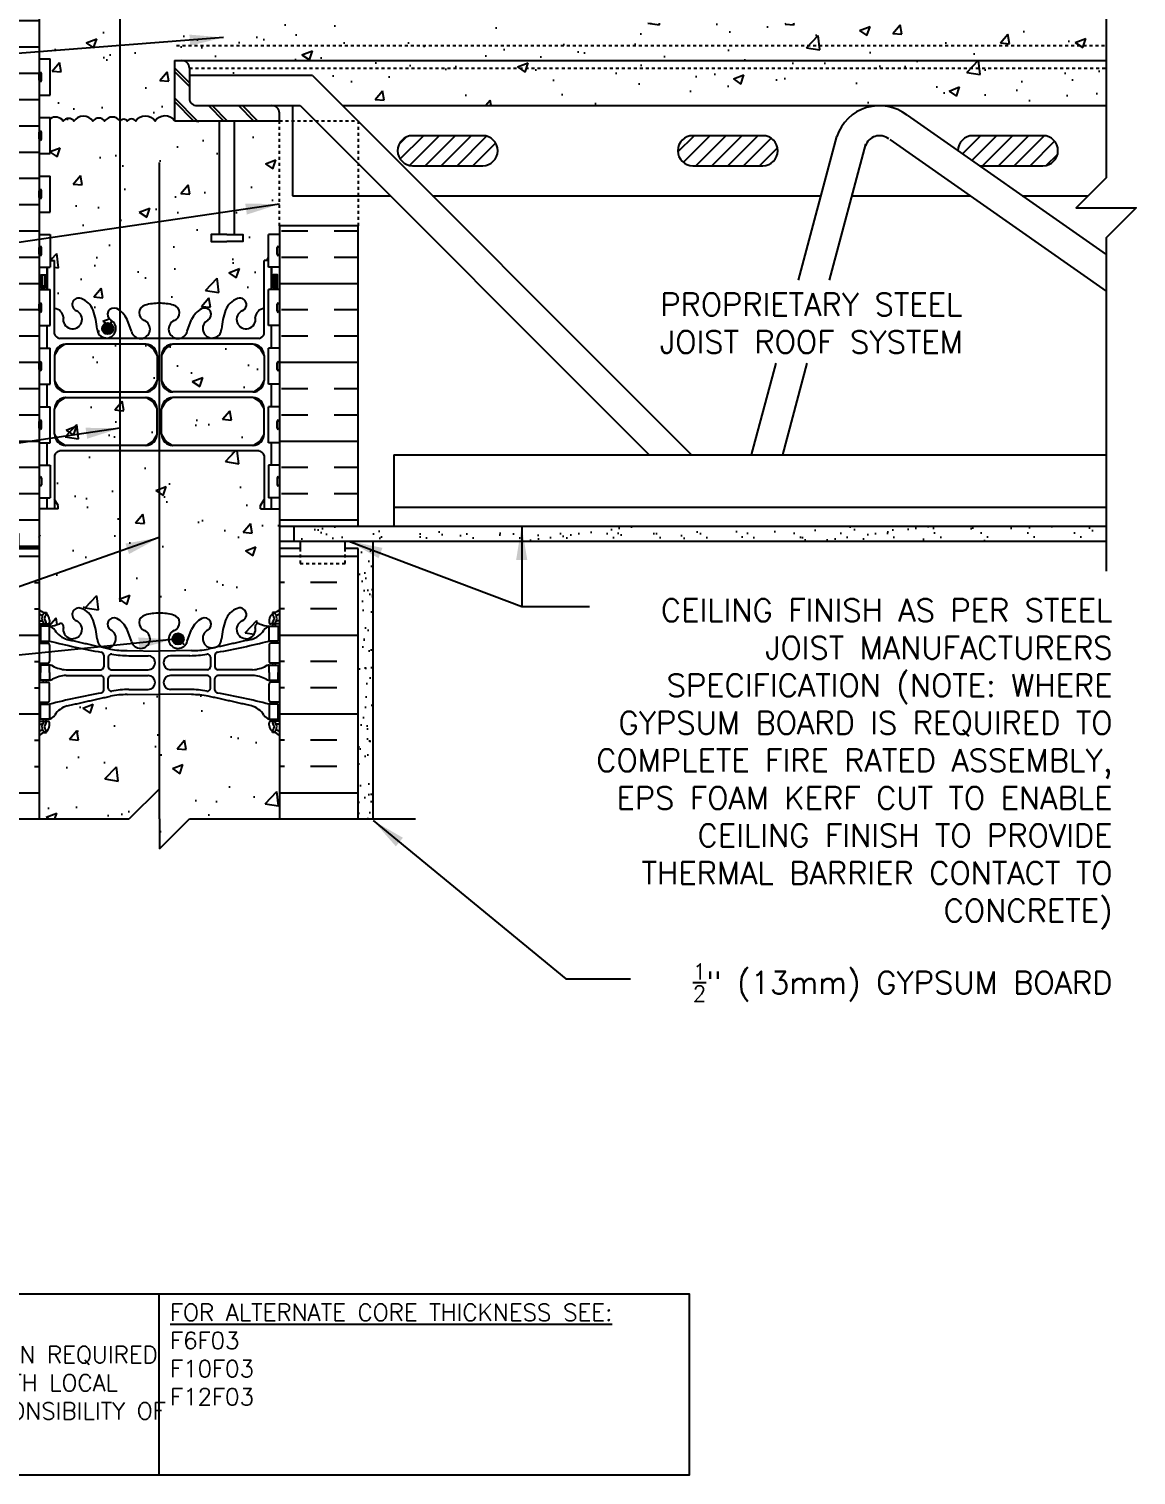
# Model space of a CAD drawing. Header units: inches. Extents: x 174.2 to 231.3, y 176.7 to 251.5.
# Drawn here: x 194.41 to 231.29, y 176.69 to 224.85 of the extents above; entities that cross this region are included whole.
import ezdxf

# ---------------------------------------------------------------- set-up
doc = ezdxf.new("R2010")
doc.units = ezdxf.units.IN
doc.header["$LTSCALE"] = 0.5
doc.header["$MEASUREMENT"] = 0
doc.linetypes.add('DASHED2', pattern=[0.375, 0.25, -0.125])
doc.linetypes.add('HIDDEN2', pattern=[0.1875, 0.125, -0.0625])
for name, color, linetype in [('HATCH', 12, 'Continuous'), ('Hidden2', 12, 'HIDDEN2'), ('line25', 2, 'Continuous'), ('LINE3', 3, 'Continuous'), ('LINE50', 5, 'Continuous'), ('LINE9', 9, 'Continuous'), ('TEXT', 4, 'Continuous'), ('Web_Edge', 9, 'Continuous')]:
    doc.layers.add(name, color=color, linetype=linetype)
doc.styles.add('DIM', font='romans.shx', dxfattribs={"width": 0.7})
doc.styles.add('ROMANS', font='romans.shx', dxfattribs={"height": 0.75})
doc.styles.get("Standard").update_dxf_attribs({"font": 'romans.shx', "height": 0.75})
doc.dimstyles.new('ext_12', dxfattribs={"dimscale": 12, "dimtxt": 0.075, "dimasz": 0.09375, "dimexe": 0.09375, "dimexo": 0.0625, "dimgap": 0.0625, "dimtad": 1, "dimdec": 1, "dimzin": 2, "dimdsep": 46, "dimlunit": 4, "dimtxsty": 'DIM', "dimcen": 0.09, "dimdle": 0.09375, "dimclrt": 4, "dimadec": 0, "dimazin": 0, "dimtfac": 1, "dimtdec": 1, "dimtmove": 2, "dimatfit": 3, "dimfxl": 1, "dimfrac": 2, "dimtolj": 1, "dimtzin": 0, "dimarcsym": 0})

msp = doc.modelspace()

# ---------------------------------------------------------------- hatches: boundary and pattern name
at = {"layer": 'HATCH'}
h = msp.add_hatch(dxfattribs=at)
h.set_pattern_fill('AR-CONC', color=256, scale=0.5)
h.set_pattern_definition([(50, (0, 0), (3.5863, -0.31376), [0.375, -4.125]), (355, (0, 0), (-0.693757, 3.76096), [0.3, -3.3]), (100.4514, (0.299, -0.026), (2.892544, 3.4472), [0.3187, -3.50571]), (46.1842, (0, 1), (5.336207, -0.827596), [0.5625, -6.1875]), (96.6356, (0.4447, 0.931), (4.67331, 4.87059), [0.47805, -5.25857]), (351.1842, (0, 1), (4.67331, 4.87059), [0.45, -4.95]), (21, (0.5, 0.75), (2.984535, -2.013094), [0.375, -4.125]), (326, (0.5, 0.75), (1.216577, 3.62575), [0.3, -3.3]), (71.4514, (0.7487, 0.5822), (4.201112, 1.612656), [0.3187, -3.50571]), (37.5, (0, 0), (0.0607993, 1.6644693), [0, -3.26, 0, -3.35, 0, -3.3125]), (7.5, (0, 0), (1.315348, 1.972059), [0, -1.91, 0, -3.185, 0, -1.2625]), (327.5, (-1.115, 0), (2.669112, -0.1127744), [0, -1.25, 0, -3.9, 0, -5.175]), (317.5, (-1.615, 0), (2.915931, 0.500525), [0, -1.625, 0, -2.59, 0, -3.675])])
edge = h.paths.add_edge_path()
edge.add_arc((202.41, 200.954), 0.5, 46.2109, 66.4218)
edge.add_line((202.61, 201.412), (202.52, 201.412))
edge.add_line((202.52, 201.412), (202.52, 201.454))
edge.add_arc((202.66, 201.661), 0.25, 180, 235.9442, ccw=False)
edge.add_line((202.41, 201.661), (202.41, 201.728))
edge.add_arc((202.472, 201.728), 0.0625, 90, 180, ccw=False)
edge.add_line((202.472, 201.791), (202.52, 201.791))
edge.add_line((202.52, 201.791), (202.52, 201.861))
edge.add_line((202.52, 201.861), (202.415, 201.861))
edge.add_arc((202.537, 202.203), 0.364, 214.9775, 250.3387, ccw=False)
edge.add_arc((201.614, 201.592), 0.743, 32.7919, 73.8107)
edge.add_spline(control_points=[(201.821, 202.306), (200.384, 202.627)], knot_values=[0, 0, 1, 1], degree=1, periodic=0)
edge.add_arc((199.827, 199.695), 2.984, 79.2546, 90.0995)
edge.add_line((199.822, 202.679), (198.756, 202.695))
edge.add_line((198.756, 202.695), (197.689, 202.679))
edge.add_arc((197.684, 199.695), 2.984, 89.9005, 100.7454)
edge.add_spline(control_points=[(197.128, 202.627), (195.69, 202.306)], knot_values=[0, 0, 1, 1], degree=1, periodic=0)
edge.add_arc((195.897, 201.592), 0.743, 106.1893, 147.2081)
edge.add_arc((194.974, 202.203), 0.364, 289.6613, 325.0225, ccw=False)
edge.add_line((195.097, 201.861), (194.992, 201.861))
edge.add_line((194.992, 201.861), (194.992, 201.791))
edge.add_line((194.992, 201.791), (195.039, 201.791))
edge.add_arc((195.039, 201.728), 0.0625, 0, 90, ccw=False)
edge.add_line((195.102, 201.728), (195.102, 201.661))
edge.add_arc((194.852, 201.661), 0.25, 304.0558, 360, ccw=False)
edge.add_line((194.992, 201.454), (194.992, 201.412))
edge.add_line((194.992, 201.412), (194.902, 201.412))
edge.add_arc((195.102, 200.954), 0.5, 113.5782, 133.7891)
edge.add_line((194.756, 201.315), (194.756, 198.544))
edge.add_line((194.756, 198.544), (197.756, 198.544))
edge.add_line((197.756, 198.544), (198.756, 199.544))
edge.add_line((198.756, 199.544), (198.756, 198.544))
edge.add_line((198.756, 198.544), (198.756, 197.544))
edge.add_line((198.756, 197.544), (199.756, 198.544))
edge.add_line((199.756, 198.544), (202.756, 198.544))
edge.add_line((202.756, 198.544), (202.756, 201.315))
h.paths.add_polyline_path([(202.756, 207.541), (202.756, 208.861), (202.126, 208.861), (202.126, 208.974), (202.246, 209.174), (202.246, 210.642, 0.268138), (202.084, 210.791), (195.427, 210.791, 0.268156), (195.266, 210.642), (195.266, 209.174), (195.386, 208.974), (195.386, 208.861), (194.756, 208.861), (194.756, 207.541), (194.756, 205.507, 0.088416), (194.902, 205.41), (194.992, 205.41), (194.992, 205.368, -0.249069), (195.102, 205.161), (195.102, 205.093, -0.414214), (195.039, 205.031), (194.992, 205.031), (194.992, 204.961), (195.097, 204.961, 0.085348), (195.426, 205.036, -0.669601), (195.559, 204.916, 2.087231), (195.993, 205.141, -1), (196.156, 205.549, -0.21345), (196.548, 205.16, -0.068226), (196.684, 204.532, 1.753171), (197.135, 204.829, -0.940793), (197.338, 205.212, -0.173075), (197.684, 204.845), (197.827, 204.459, 1.612474), (198.258, 204.818, -0.734872), (198.282, 205.329, -0.068475), (198.756, 205.391, -0.068475), (199.23, 205.329, -0.734872), (199.253, 204.818, 1.612474), (199.684, 204.459), (199.827, 204.845, -0.173075), (200.173, 205.212, -0.940793), (200.376, 204.829, 1.753171), (200.827, 204.532, -0.068226), (200.963, 205.16, -0.21345), (201.355, 205.549, -1), (201.519, 205.141, 2.087231), (201.953, 204.916, -0.669601), (202.085, 205.036, 0.085348), (202.415, 204.961), (202.52, 204.961), (202.52, 205.031), (202.472, 205.031, -0.414214), (202.41, 205.093), (202.41, 205.161, -0.249069), (202.52, 205.368), (202.52, 205.41), (202.61, 205.41, 0.088416), (202.756, 205.507)])
h.paths.add_polyline_path([(198.679, 212.194, 0.225652), (198.304, 212.569), (195.641, 212.569, 0.225652), (195.266, 212.194), (195.266, 211.353, 0.225652), (195.641, 210.978), (198.304, 210.978, 0.225652), (198.679, 211.353)])
h.paths.add_polyline_path([(198.679, 213.975, 0.225652), (198.304, 214.35), (195.641, 214.35, 0.225652), (195.266, 213.975), (195.266, 213.134, 0.225652), (195.641, 212.759), (198.304, 212.759, 0.225652), (198.679, 213.134)])
h.paths.add_polyline_path([(202.246, 213.975, 0.225652), (201.871, 214.35), (199.207, 214.35, 0.225652), (198.832, 213.975), (198.832, 213.134, 0.225652), (199.207, 212.759), (201.871, 212.759, 0.225652), (202.246, 213.134)])
h.paths.add_polyline_path([(202.246, 212.194, 0.225652), (201.871, 212.569), (199.207, 212.569, 0.225652), (198.832, 212.194), (198.832, 211.353, 0.225652), (199.207, 210.978), (201.871, 210.978, 0.225652), (202.246, 211.353)])
h.paths.add_polyline_path([(202.391, 217.996), (202.756, 217.996), (202.756, 218.291), (202.756, 221.791), (201.256, 221.791), (201.256, 217.999), (201.534, 217.999), (201.534, 217.772), (201.275, 217.772), (201.006, 217.772), (200.477, 217.772), (200.477, 217.999), (200.756, 217.999), (200.756, 221.791), (199.256, 221.791, 0.506158), (198.612, 221.777, 0.520567), (197.968, 221.777, 0.520567), (197.686, 221.777, 0.520567), (197.451, 221.777, 0.520567), (196.933, 221.777, 0.520567), (196.542, 221.777, 0.520567), (195.907, 221.777, 0.520567), (195.557, 221.777, 0.408907), (195.121, 221.858), (195.121, 220.696), (194.756, 220.696), (194.756, 219.946), (195.121, 219.946), (195.121, 218.746), (194.756, 218.746), (194.756, 217.996), (195.121, 217.996), (195.121, 217.212, -0.385423), (195.166, 217.163), (195.166, 217.133), (195.266, 217.133), (195.266, 215.531, -0.380397), (195.559, 215.236, 2.087231), (195.993, 215.461, -1), (196.156, 215.869, -0.21345), (196.548, 215.48, -0.068226), (196.684, 214.852, 1.753171), (197.135, 215.149, -0.940793), (197.338, 215.532, -0.173075), (197.684, 215.165), (197.827, 214.779, 1.612474), (198.258, 215.138, -0.734872), (198.282, 215.649, -0.068475), (198.756, 215.711, -0.068475), (199.23, 215.649, -0.734872), (199.253, 215.138, 1.612474), (199.684, 214.779), (199.827, 215.165, -0.173075), (200.173, 215.532, -0.940793), (200.376, 215.149, 1.753171), (200.827, 214.852, -0.068226), (200.963, 215.48, -0.21345), (201.355, 215.869, -1), (201.519, 215.461, 2.087231), (201.953, 215.236, -0.380392), (202.246, 215.531), (202.246, 217.133), (202.346, 217.133), (202.346, 217.163, -0.385423), (202.391, 217.212)])
h.paths.add_polyline_path([(230.288, 225.041), (203.443, 225.041, 0.514297), (202.884, 225.036, 0.520567), (202.532, 225.036, 0.520567), (202.174, 225.036, 0.520567), (201.735, 225.036, 0.520567), (201.409, 225.036, 0.520567), (200.923, 225.036, 0.520567), (200.522, 225.036, 0.520567), (200.251, 225.036, 0.520567), (199.921, 225.036, 0.520567), (199.449, 225.036, 0.520567), (199.185, 225.036, 0.520567), (198.888, 225.036, 0.520567), (198.619, 225.036, 0.520567), (198.372, 225.036, 0.520567), (198.126, 225.036, 0.520567), (197.834, 225.036, 0.520567), (197.607, 225.036, 0.520567), (197.277, 225.036, 0.520567), (196.828, 225.036, 0.520567), (196.658, 225.036, 0.520567), (196.299, 225.036, 0.520567), (196.082, 225.036, 0.360276), (195.775, 225.036, 0.362638), (195.475, 225.036, 0.376349), (195.231, 225.036, 0.520567), (195.062, 225.036, 0.520567), (194.84, 225.036, 0.270135), (194.756, 225.075), (194.756, 223.846), (195.121, 223.846), (195.121, 222.646), (194.756, 222.646), (194.756, 221.896), (195.121, 221.896), (195.121, 221.858, -0.408907), (195.557, 221.777, -0.520567), (195.907, 221.777, -0.520567), (196.542, 221.777, -0.520567), (196.933, 221.777, -0.520567), (197.451, 221.777, -0.520567), (197.686, 221.777, -0.520567), (197.968, 221.777, -0.520567), (198.612, 221.777, -0.506158), (199.256, 221.791), (199.256, 223.791), (199.506, 223.791), (230.288, 223.791)])
h.paths.add_polyline_path([(230.288, 223.541), (199.756, 223.541), (199.756, 223.291), (203.857, 223.291), (204.857, 222.291), (230.288, 222.291)], flags=17)
h.paths.add_polyline_path([(230.288, 223.791), (199.506, 223.791, -0.414214), (199.756, 223.541), (230.288, 223.541)], flags=17)
h.paths.add_polyline_path([(202.756, 227.576, 0.088416), (202.61, 227.673), (202.52, 227.673), (202.52, 227.715, -0.249069), (202.41, 227.922), (202.41, 227.989, -0.414214), (202.472, 228.052), (202.52, 228.052), (202.52, 228.122), (202.415, 228.122, 0.087457), (202.077, 228.043, -0.638777), (201.953, 228.167, 2.087231), (201.519, 227.942, -1), (201.355, 227.533, -0.21345), (200.963, 227.922, -0.068226), (200.827, 228.55, 1.753171), (200.376, 228.254, -0.940793), (200.173, 227.87, -0.173075), (199.827, 228.237), (199.684, 228.624, 1.612474), (199.253, 228.264, -0.734872), (199.23, 227.753, -0.068475), (198.756, 227.691, -0.068475), (198.282, 227.753, -0.734872), (198.258, 228.264, 1.612474), (197.827, 228.624), (197.684, 228.237, -0.173075), (197.338, 227.87, -0.940793), (197.135, 228.254, 1.753171), (196.684, 228.55, -0.068226), (196.548, 227.922, -0.21345), (196.156, 227.533, -1), (195.993, 227.942, 2.087231), (195.559, 228.167, -0.638777), (195.434, 228.043, 0.087457), (195.097, 228.122), (194.992, 228.122), (194.992, 228.052), (195.039, 228.052, -0.414214), (195.102, 227.989), (195.102, 227.922, -0.249069), (194.992, 227.715), (194.992, 227.673), (194.902, 227.673, 0.088416), (194.756, 227.576), (194.756, 225.541), (194.756, 225.075, -0.270135), (194.84, 225.036, -0.520567), (195.062, 225.036, -0.520567), (195.231, 225.036, -0.376349), (195.475, 225.036, -0.362638), (195.775, 225.036, -0.360276), (196.082, 225.036, -0.520567), (196.299, 225.036, -0.520567), (196.658, 225.036, -0.520567), (196.828, 225.036, -0.520567), (197.277, 225.036, -0.520567), (197.607, 225.036, -0.520567), (197.834, 225.036, -0.520567), (198.126, 225.036, -0.520567), (198.372, 225.036, -0.520567), (198.619, 225.036, -0.520567), (198.888, 225.036, -0.520567), (199.185, 225.036, -0.520567), (199.449, 225.036, -0.520567), (199.921, 225.036, -0.520567), (200.251, 225.036, -0.520567), (200.522, 225.036, -0.520567), (200.923, 225.036, -0.520567), (201.409, 225.036, -0.520567), (201.735, 225.036, -0.520567), (202.174, 225.036, -0.520567), (202.532, 225.036, -0.520567), (202.884, 225.036, -0.514297), (203.443, 225.041), (203.443, 225.541), (202.756, 225.541)])
edge = h.paths.add_edge_path()
edge.add_spline(control_points=[(201.821, 241.306), (200.384, 241.626)], knot_values=[0, 0, 1, 1], degree=1, periodic=0)
edge.add_arc((199.827, 238.694), 2.984, 79.2546, 90.0995)
edge.add_line((199.822, 241.678), (198.756, 241.694))
edge.add_line((198.756, 241.694), (197.689, 241.678))
edge.add_arc((197.684, 238.694), 2.984, 89.9005, 100.7454)
edge.add_spline(control_points=[(197.128, 241.626), (195.69, 241.306)], knot_values=[0, 0, 1, 1], degree=1, periodic=0)
edge.add_arc((195.897, 240.592), 0.743, 106.1893, 147.2081)
edge.add_arc((194.974, 241.203), 0.364, 289.6613, 325.0225, ccw=False)
edge.add_line((195.097, 240.86), (194.992, 240.86))
edge.add_line((194.992, 240.86), (194.992, 240.79))
edge.add_line((194.992, 240.79), (195.039, 240.79))
edge.add_arc((195.039, 240.728), 0.0625, 0, 90, ccw=False)
edge.add_line((195.102, 240.728), (195.102, 240.66))
edge.add_arc((194.852, 240.66), 0.25, 304.0558, 360, ccw=False)
edge.add_line((194.992, 240.453), (194.992, 240.411))
edge.add_line((194.992, 240.411), (194.902, 240.411))
edge.add_arc((195.102, 239.953), 0.5, 113.5782, 133.7891)
edge.add_line((194.756, 240.314), (194.756, 237.044))
edge.add_line((194.756, 237.044), (197.974, 237.044))
edge.add_line((197.974, 237.044), (198.974, 238.044))
edge.add_line((198.974, 238.044), (198.974, 236.044))
edge.add_line((198.974, 236.044), (199.974, 237.044))
edge.add_line((199.974, 237.044), (202.756, 237.044))
edge.add_line((202.756, 237.044), (202.756, 240.314))
edge.add_arc((202.41, 239.953), 0.5, 46.2109, 66.4218)
edge.add_line((202.61, 240.411), (202.52, 240.411))
edge.add_line((202.52, 240.411), (202.52, 240.453))
edge.add_arc((202.66, 240.66), 0.25, 180, 235.9442, ccw=False)
edge.add_line((202.41, 240.66), (202.41, 240.728))
edge.add_arc((202.472, 240.728), 0.0625, 90, 180, ccw=False)
edge.add_line((202.472, 240.79), (202.52, 240.79))
edge.add_line((202.52, 240.79), (202.52, 240.86))
edge.add_line((202.52, 240.86), (202.415, 240.86))
edge.add_arc((202.537, 241.203), 0.364, 214.9775, 250.3387, ccw=False)
edge.add_arc((201.614, 240.592), 0.743, 32.7919, 73.8107)
h.paths.add_polyline_path([(202.756, 245.134, 0.259173), (202.304, 244.915, 0.520567), (201.805, 244.915, 0.520567), (201.418, 244.915, 0.336749), (200.756, 245.02, 0.336749), (200.094, 244.915, 0.520567), (199.707, 244.915, 0.520567), (199.207, 244.915, 0.520567), (198.361, 244.915, 0.520567), (198.078, 244.915, 0.520567), (197.184, 244.915, 0.520567), (196.444, 244.915, 0.520567), (195.751, 244.915, 0.520567), (195.531, 244.915, 0.321585), (194.756, 244.94), (194.756, 244.506, 0.088416), (194.902, 244.409), (194.992, 244.409), (194.992, 244.367, -0.249069), (195.102, 244.16), (195.102, 244.093, -0.414214), (195.039, 244.03), (194.992, 244.03), (194.992, 243.96), (195.097, 243.96, 0.085348), (195.426, 244.036, -0.669601), (195.559, 243.915, 2.087231), (195.993, 244.14, -1), (196.156, 244.549, -0.21345), (196.548, 244.16, -0.069923), (196.685, 243.516, 1.702394), (197.135, 243.828, -0.940793), (197.338, 244.212, -0.173075), (197.684, 243.845), (197.827, 243.458, 1.612474), (198.258, 243.818, -0.734872), (198.282, 244.329, -0.068475), (198.756, 244.391, -0.068475), (199.23, 244.329, -0.734872), (199.253, 243.818, 1.612474), (199.684, 243.458), (199.827, 243.845, -0.173075), (200.173, 244.212, -0.940793), (200.376, 243.828, 1.702394), (200.826, 243.516, -0.069923), (200.963, 244.16, -0.21345), (201.355, 244.549, -1), (201.519, 244.14, 2.087231), (201.953, 243.915, -0.669601), (202.085, 244.036, 0.085348), (202.415, 243.96), (202.52, 243.96), (202.52, 244.03), (202.472, 244.03, -0.414214), (202.41, 244.093), (202.41, 244.16, -0.249069), (202.52, 244.367), (202.52, 244.409), (202.61, 244.409, 0.088416), (202.756, 244.506)])
h = msp.add_hatch(dxfattribs=at)
h.set_pattern_fill('INSUL', color=256, scale=7, style=0)
h.set_pattern_definition([(0, (204.5733, 216.371), (0, 2.625), []), (0, (204.5733, 217.246), (0, 2.625), [0.875, -0.875]), (0, (204.5733, 218.121), (0, 2.625), [0.875, -0.875])])
h.paths.add_polyline_path([(205.381, 218.291), (202.756, 218.291), (202.756, 208.291), (205.381, 208.291)])
h.paths.add_polyline_path([(192.131, 207.541), (192.568, 207.541), (192.568, 208.041), (194.068, 208.041), (194.068, 207.541), (194.756, 207.541), (194.756, 225.541), (194.068, 225.541), (194.068, 226.041), (192.568, 226.041), (192.568, 225.541), (192.131, 225.541)])
h = msp.add_hatch(dxfattribs=at)
h.set_pattern_fill('ANSI31', color=256, scale=3, style=0)
h.set_pattern_definition([(45, (217.40247, 220.53788), (-0.265165, 0.265165), [])])
h.paths.add_polyline_path([(218.856, 220.292, 1), (218.856, 221.291), (216.524, 221.291, 1), (216.524, 220.292)])
h.paths.add_polyline_path([(228.187, 220.292, 1), (228.187, 221.291), (225.855, 221.291, 0.413962), (225.356, 220.792), (226.07, 220.292)])
h.paths.add_polyline_path([(209.525, 221.291), (207.193, 221.291, 1), (207.193, 220.292), (209.525, 220.292, 1)])
h = msp.add_hatch(dxfattribs=at)
h.set_pattern_fill('AR-SAND', color=256, scale=0.5, style=0)
h.set_pattern_definition([(37.5, (212.7261, 208.0375), (-0.031497, 0.963412), [0, -0.76, 0, -0.85, 0, -0.8125]), (7.5, (212.7261, 208.0375), (0.88489, 1.41107), [0, -0.41, 0, -0.685, 0, -0.2625]), (327.5, (212.1111, 208.0375), (1.55707, 0.00283), [0, -0.25, 0, -0.9, 0, -1.175]), (317.5, (212.1111, 208.0375), (1.50306, 0.43884), [0, -0.125, 0, -0.59, 0, -0.675])])
h.paths.add_polyline_path([(230.288, 208.291), (203.234, 208.291), (203.234, 207.791), (230.288, 207.791)])
h.paths.add_polyline_path([(205.381, 205.006), (205.881, 204.057), (205.881, 207.791), (205.381, 207.791)])
h.paths.add_polyline_path([(205.381, 198.482), (205.881, 198.482), (205.881, 204.057), (205.381, 205.006)])
h = msp.add_hatch(dxfattribs=at)
h.set_pattern_fill('INSUL', color=256, scale=7, style=0)
h.set_pattern_definition([(0, (-2731.406, -207.4683), (0, 2.625), []), (0, (-2731.406, -206.5933), (0, 2.625), [0.875, -0.875]), (0, (-2731.406, -205.7183), (0, 2.625), [0.875, -0.875])])
h.paths.add_polyline_path([(192.131, 198.544), (194.756, 198.544), (194.756, 207.541), (194.068, 207.541), (194.068, 208.041), (192.568, 208.041), (192.568, 207.541), (192.131, 207.541)])
h = msp.add_hatch(dxfattribs=at)
h.set_pattern_fill('INSUL', color=256, scale=7, style=0)
h.set_pattern_definition([(180, (3128.9172, -207.4683), (0, 2.625), []), (180, (3128.9172, -206.5933), (0, 2.625), [0.875, -0.875]), (180, (3128.9172, -205.7183), (0, 2.625), [0.875, -0.875])])
h.paths.add_polyline_path([(202.756, 198.544), (205.381, 198.544), (205.381, 207.541), (204.943, 207.541), (204.943, 208.041), (203.443, 208.041), (203.443, 207.541), (202.756, 207.541)])
h = msp.add_hatch(dxfattribs=at)
h.set_pattern_fill('AR-SAND', color=256, scale=0.5, style=0)
h.set_pattern_definition([(37.5, (86.2712, 27.31815), (-0.0314967, 0.963412), [0, -0.76, 0, -0.85, 0, -0.8125]), (7.5, (86.2712, 27.3182), (0.884888, 1.411073), [0, -0.41, 0, -0.685, 0, -0.2625]), (327.5, (85.6562, 27.31815), (1.557071, 0.0028295), [0, -0.25, 0, -0.9, 0, -1.175]), (317.5, (85.6562, 27.3182), (1.503063, 0.438838), [0, -0.125, 0, -0.59, 0, -0.675])])
h.paths.add_polyline_path([(205.381, 205.006), (205.881, 204.057), (205.881, 207.791), (205.381, 207.791)])
h.paths.add_polyline_path([(205.381, 198.482), (205.881, 198.482), (205.881, 204.057), (205.381, 205.006)])
at = {"layer": 'LINE3'}
h = msp.add_hatch(color=256, dxfattribs=at)
h.paths.add_polyline_path([(197.222, 214.833, -0.831395), (196.853, 214.833)])
h.paths.add_polyline_path([(197.225, 214.867, -0.045935), (197.222, 214.833), (196.853, 214.833, -0.045935), (196.85, 214.867, -1)])
h = msp.add_hatch(color=256, dxfattribs=at)
h.paths.add_polyline_path([(199.564, 204.566, 0.831395), (199.195, 204.566)])
h.paths.add_polyline_path([(199.567, 204.531, 0.045935), (199.564, 204.566), (199.195, 204.566, 0.045935), (199.192, 204.531, 1)])

# ---------------------------------------------------------------- linework, layer by layer
at = {"layer": 'HATCH'}
for p, q in [((199.256, 223.555), (199.756, 223.055)), ((199.256, 223.43), (199.756, 222.93)), ((199.256, 222.555), (200.02, 221.791)), ((199.256, 222.43), (199.895, 221.791)), ((200.395, 222.291), (200.895, 221.791)), ((200.52, 222.291), (201.02, 221.791)), ((201.395, 222.291), (201.895, 221.791)), ((201.52, 222.291), (202.02, 221.791))]:
    msp.add_line(p, q, dxfattribs=at)
msp.add_lwpolyline([(199.256, 221.791, 0.506158), (198.612, 221.777, 0.520567), (197.968, 221.777, 0.520567), (197.686, 221.777, 0.520567), (197.451, 221.777, 0.520567), (196.933, 221.777, 0.520567), (196.542, 221.777, 0.520567), (195.907, 221.777, 0.520567), (195.557, 221.777, 0.408907), (195.121, 221.858)], format="xyb", dxfattribs=at)
at = {"layer": 'Hidden2', "linetype": 'HIDDEN2'}
for p, q in [((199.331, 224.291), (230.288, 224.291)), ((199.756, 223.541), (230.288, 223.541))]:
    msp.add_line(p, q, dxfattribs=at)
at = {"layer": 'Hidden2'}
for p, q in [((202.756, 218.291), (202.756, 221.791)), ((202.756, 221.791), (205.381, 221.791)), ((205.381, 221.791), (205.381, 218.291))]:
    msp.add_line(p, q, dxfattribs=at)
at = {"layer": 'line25'}
for p, q in [((194.756, 225.541), (194.756, 223.846)), ((194.756, 223.846), (194.756, 207.541)), ((194.756, 223.846), (195.121, 223.846)), ((194.756, 223.846), (195.121, 223.846)), ((195.121, 222.646), (195.121, 223.846)), ((199.256, 223.791), (199.256, 221.791)), ((199.256, 223.791), (199.506, 223.791)), ((199.756, 223.541), (199.756, 222.541)), ((194.756, 222.646), (195.121, 222.646)), ((200.006, 222.291), (202.506, 222.291)), ((202.756, 221.791), (202.756, 222.041)), ((194.756, 221.896), (195.121, 221.896)), ((195.121, 220.696), (195.121, 221.896)), ((199.256, 221.791), (202.756, 221.791)), ((200.756, 217.999), (200.756, 221.791)), ((201.256, 217.999), (201.256, 221.791)), ((194.756, 220.696), (195.121, 220.696)), ((194.756, 219.946), (195.121, 219.946)), ((195.121, 218.746), (195.121, 219.946)), ((194.756, 218.746), (195.121, 218.746)), ((202.756, 218.291), (202.756, 207.541)), ((205.381, 218.291), (202.756, 218.291)), ((194.756, 217.996), (195.121, 217.996)), ((195.121, 217.996), (195.121, 216.916)), ((202.756, 217.996), (202.391, 217.996)), ((202.391, 216.916), (202.391, 217.996)), ((194.756, 216.916), (195.121, 216.916)), ((202.756, 216.916), (202.391, 216.916)), ((194.756, 216.166), (195.121, 216.166)), ((195.121, 214.966), (195.121, 216.166)), ((202.756, 216.166), (202.391, 216.166)), ((202.391, 214.966), (202.391, 216.166)), ((194.756, 214.966), (195.121, 214.966)), ((202.756, 214.966), (202.391, 214.966)), ((194.756, 214.216), (195.121, 214.216)), ((195.121, 213.016), (195.121, 214.216)), ((202.756, 214.216), (202.391, 214.216)), ((202.391, 213.016), (202.391, 214.216)), ((194.756, 213.016), (195.121, 213.016)), ((202.756, 213.016), (202.391, 213.016)), ((194.756, 212.266), (195.121, 212.266)), ((195.121, 211.066), (195.121, 212.266)), ((202.756, 212.266), (202.391, 212.266)), ((202.391, 211.066), (202.391, 212.266)), ((194.756, 211.066), (195.121, 211.066)), ((202.756, 211.066), (202.391, 211.066)), ((194.756, 210.316), (195.121, 210.316)), ((195.121, 210.316), (195.121, 209.236)), ((202.756, 210.316), (202.391, 210.316)), ((202.391, 210.316), (202.391, 209.236)), ((194.756, 209.236), (195.121, 209.236)), ((202.756, 209.236), (202.391, 209.236)), ((203.234, 208.291), (203.234, 207.791)), ((194.756, 207.541), (194.756, 198.544)), ((202.756, 207.541), (202.756, 198.544))]:
    msp.add_line(p, q, dxfattribs=at)
for points in [[(201.006, 217.999), (200.477, 217.999), (200.477, 217.772), (201.006, 217.772)], [(201.006, 217.999), (201.534, 217.999), (201.534, 217.772), (201.275, 217.772)], [(201.275, 217.772), (201.006, 217.772)]]:
    msp.add_lwpolyline(points, dxfattribs=at)
for centre, start, end in [((199.506, 223.541), 0, 90), ((200.006, 222.541), 180, 270), ((202.506, 222.041), 0, 90)]:
    msp.add_arc(centre, 0.25, start, end, dxfattribs=at)
at = {"layer": 'LINE3'}
for p, q in [((197.438, 234.544), (197.438, 205.772)), ((198.749, 220.399), (198.749, 199.537))]:
    msp.add_line(p, q, dxfattribs=at)
for centre in [(197.037, 214.867), (199.379, 204.531)]:
    msp.add_circle(centre, 0.188, dxfattribs=at)
at = {"layer": 'LINE50'}
for p, q in [((205.381, 208.291), (205.381, 218.291)), ((203.443, 207.791), (203.443, 207.541)), ((204.943, 207.541), (204.943, 207.791)), ((203.443, 207.541), (202.756, 207.541)), ((205.381, 207.541), (204.943, 207.541)), ((205.381, 198.544), (205.381, 207.541))]:
    msp.add_line(p, q, dxfattribs=at)
for points in [[(194.756, 207.541), (194.068, 207.541), (194.068, 208.041), (192.568, 208.041), (192.568, 207.541), (192.131, 207.541)], [(192.131, 207.541), (192.568, 207.541), (192.568, 208.041), (194.068, 208.041), (194.068, 207.541), (194.756, 207.541)]]:
    msp.add_lwpolyline(points, dxfattribs=at)
at = {"layer": 'LINE9'}
for p, q in [((199.506, 223.791), (230.288, 223.791)), ((194.756, 223.136), (194.756, 223.356)), ((194.756, 223.301), (194.756, 223.301)), ((194.756, 223.191), (194.756, 223.191)), ((194.796, 223.396), (194.796, 223.396)), ((194.796, 223.096), (194.796, 223.096)), ((194.836, 223.136), (194.836, 223.356)), ((203.857, 223.291), (199.756, 223.291)), ((203.857, 223.291), (216.482, 210.666)), ((202.506, 222.291), (203.443, 222.291)), ((203.193, 222.291), (203.193, 219.291)), ((203.443, 222.291), (215.068, 210.666)), ((204.857, 222.291), (230.288, 222.291)), ((221.597, 222.291), (223.097, 222.291)), ((223.662, 221.978), (230.288, 217.338)), ((194.756, 221.186), (194.756, 221.406)), ((194.756, 221.351), (194.756, 221.351)), ((194.756, 221.241), (194.756, 221.241)), ((194.796, 221.446), (194.796, 221.446)), ((194.796, 221.146), (194.796, 221.146)), ((194.836, 221.186), (194.836, 221.406)), ((209.525, 221.291), (207.193, 221.291)), ((218.856, 221.291), (216.524, 221.291)), ((220.04, 216.479), (221.323, 221.268)), ((223.088, 221.159), (230.288, 216.117)), ((228.187, 221.291), (225.855, 221.291)), ((221.075, 216.479), (222.289, 221.009)), ((207.193, 220.292), (209.525, 220.292)), ((216.524, 220.292), (218.856, 220.292)), ((226.07, 220.292), (228.187, 220.292)), ((194.756, 219.236), (194.756, 219.456)), ((194.756, 219.401), (194.756, 219.401)), ((194.756, 219.291), (194.756, 219.291)), ((194.796, 219.496), (194.796, 219.496)), ((194.796, 219.196), (194.796, 219.196)), ((194.836, 219.236), (194.836, 219.456)), ((203.193, 219.291), (206.443, 219.291)), ((207.857, 219.291), (220.793, 219.291)), ((221.829, 219.291), (225.755, 219.291)), ((227.498, 219.291), (229.694, 219.291)), ((194.756, 217.346), (194.756, 217.566)), ((194.756, 217.511), (194.756, 217.511)), ((194.756, 217.401), (194.756, 217.401)), ((194.796, 217.606), (194.796, 217.606)), ((194.796, 217.306), (194.796, 217.306)), ((194.836, 217.346), (194.836, 217.566)), ((202.676, 217.346), (202.676, 217.566)), ((202.716, 217.606), (202.716, 217.606)), ((202.716, 217.306), (202.716, 217.306)), ((202.756, 217.346), (202.756, 217.566)), ((202.756, 217.511), (202.756, 217.511)), ((202.756, 217.401), (202.756, 217.401)), ((194.756, 215.456), (194.756, 215.676)), ((194.756, 215.621), (194.756, 215.621)), ((194.756, 215.511), (194.756, 215.511)), ((194.796, 215.716), (194.796, 215.716)), ((194.796, 215.416), (194.796, 215.416)), ((194.836, 215.456), (194.836, 215.676)), ((202.676, 215.456), (202.676, 215.676)), ((202.716, 215.716), (202.716, 215.716)), ((202.716, 215.416), (202.716, 215.416)), ((202.756, 215.456), (202.756, 215.676)), ((202.756, 215.621), (202.756, 215.621)), ((202.756, 215.511), (202.756, 215.511)), ((194.756, 213.506), (194.756, 213.726)), ((194.756, 213.671), (194.756, 213.671)), ((194.756, 213.561), (194.756, 213.561)), ((194.796, 213.766), (194.796, 213.766)), ((194.796, 213.466), (194.796, 213.466)), ((194.836, 213.506), (194.836, 213.726)), ((202.676, 213.506), (202.676, 213.726)), ((202.716, 213.766), (202.716, 213.766)), ((202.716, 213.466), (202.716, 213.466)), ((202.756, 213.506), (202.756, 213.726)), ((202.756, 213.671), (202.756, 213.671)), ((202.756, 213.561), (202.756, 213.561)), ((218.482, 210.666), (219.299, 213.716)), ((219.518, 210.666), (220.335, 213.716)), ((194.756, 211.556), (194.756, 211.776)), ((194.756, 211.721), (194.756, 211.721)), ((194.756, 211.611), (194.756, 211.611)), ((194.796, 211.816), (194.796, 211.816)), ((194.796, 211.516), (194.796, 211.516)), ((194.836, 211.556), (194.836, 211.776)), ((202.676, 211.556), (202.676, 211.776)), ((202.716, 211.816), (202.716, 211.816)), ((202.716, 211.516), (202.716, 211.516)), ((202.756, 211.556), (202.756, 211.776)), ((202.756, 211.721), (202.756, 211.721)), ((202.756, 211.611), (202.756, 211.611)), ((206.568, 210.666), (230.288, 210.666)), ((206.568, 210.666), (206.568, 208.291)), ((194.756, 209.886), (194.756, 209.666)), ((194.756, 209.831), (194.756, 209.831)), ((194.756, 209.721), (194.756, 209.721)), ((194.796, 209.926), (194.796, 209.926)), ((194.796, 209.626), (194.796, 209.626)), ((194.836, 209.886), (194.836, 209.666)), ((202.676, 209.886), (202.676, 209.666)), ((202.716, 209.926), (202.716, 209.926)), ((202.716, 209.626), (202.716, 209.626)), ((202.756, 209.886), (202.756, 209.666)), ((202.756, 209.831), (202.756, 209.831)), ((202.756, 209.721), (202.756, 209.721)), ((206.568, 208.916), (230.288, 208.916)), ((202.756, 208.291), (230.288, 208.291)), ((202.756, 207.791), (230.288, 207.791)), ((205.881, 198.544), (205.881, 207.791)), ((198.756, 199.544), (197.756, 198.544)), ((198.756, 198.544), (198.756, 199.544)), ((190.399, 198.544), (197.756, 198.544)), ((198.756, 198.544), (198.756, 197.544)), ((198.756, 197.544), (199.756, 198.544)), ((199.756, 198.544), (207.289, 198.544))]:
    msp.add_line(p, q, dxfattribs=at)
msp.add_lwpolyline([(230.288, 230.98), (230.288, 219.886), (229.288, 218.886), (231.288, 218.886), (230.288, 217.886), (230.288, 206.791)], dxfattribs=at)
at = {"layer": 'LINE9', "linetype": 'DASHED2', "ltscale": 0.15}
msp.add_lwpolyline([(203.443, 207.541), (203.443, 207.541), (203.443, 207.041), (204.943, 207.041), (204.943, 207.541), (204.943, 207.541)], dxfattribs=at)
msp.add_lwpolyline([(203.443, 207.541), (203.443, 207.541), (203.443, 207.041), (204.943, 207.041), (204.943, 207.541), (204.943, 207.541)], dxfattribs=at)
at = {"layer": 'LINE9'}
for centre, radius, start, end in [((194.796, 223.356), 0.04, 90, 180), ((194.796, 223.136), 0.04, 180, 270), ((194.796, 223.356), 0.04, 360, 90), ((194.796, 223.136), 0.04, 270, 0), ((222.745, 220.79), 1.5, 52.3219, 161.4348), ((194.796, 221.406), 0.04, 90, 180), ((194.796, 221.186), 0.04, 180, 270), ((194.796, 221.406), 0.04, 360, 90), ((194.796, 221.186), 0.04, 270, 0), ((207.193, 220.791), 0.5, 90, 270), ((209.525, 220.791), 0.5, 270, 90), ((216.524, 220.791), 0.5, 90, 270), ((218.856, 220.791), 0.5, 270, 90), ((222.745, 220.79), 0.5, 52.3219, 161.4348), ((225.855, 220.791), 0.5, 90, 179.9508), ((228.187, 220.791), 0.5, 270, 90), ((194.796, 219.456), 0.04, 90, 180), ((194.796, 219.236), 0.04, 180, 270), ((194.796, 219.456), 0.04, 360, 90), ((194.796, 219.236), 0.04, 270, 0), ((194.796, 217.566), 0.04, 90, 180), ((194.796, 217.346), 0.04, 180, 270), ((194.796, 217.566), 0.04, 360, 90), ((194.796, 217.346), 0.04, 270, 0), ((202.716, 217.566), 0.04, 90, 180), ((202.716, 217.346), 0.04, 180, 270), ((202.716, 217.566), 0.04, 0, 90), ((202.716, 217.346), 0.04, 270, 0), ((194.796, 215.676), 0.04, 90, 180), ((194.796, 215.456), 0.04, 180, 270), ((194.796, 215.676), 0.04, 360, 90), ((194.796, 215.456), 0.04, 270, 0), ((202.716, 215.676), 0.04, 90, 180), ((202.716, 215.456), 0.04, 180, 270), ((202.716, 215.676), 0.04, 0, 90), ((202.716, 215.456), 0.04, 270, 0), ((194.796, 213.726), 0.04, 90, 180), ((194.796, 213.506), 0.04, 180, 270), ((194.796, 213.726), 0.04, 360, 90), ((194.796, 213.506), 0.04, 270, 0), ((202.716, 213.726), 0.04, 90, 180), ((202.716, 213.506), 0.04, 180, 270), ((202.716, 213.726), 0.04, 0, 90), ((202.716, 213.506), 0.04, 270, 0), ((194.796, 211.776), 0.04, 90, 180), ((194.796, 211.556), 0.04, 180, 270), ((194.796, 211.776), 0.04, 360, 90), ((194.796, 211.556), 0.04, 270, 0), ((202.716, 211.776), 0.04, 90, 180), ((202.716, 211.556), 0.04, 180, 270), ((202.716, 211.776), 0.04, 0, 90), ((202.716, 211.556), 0.04, 270, 0), ((194.796, 209.886), 0.04, 90, 180), ((194.796, 209.666), 0.04, 180, 270), ((194.796, 209.886), 0.04, 0, 90), ((194.796, 209.666), 0.04, 270, 0), ((202.716, 209.886), 0.04, 90, 180), ((202.716, 209.666), 0.04, 180, 270), ((202.716, 209.886), 0.04, 360, 90), ((202.716, 209.666), 0.04, 270, 0)]:
    msp.add_arc(centre, radius, start, end, dxfattribs=at)
at = {"layer": 'TEXT'}
msp.add_lwpolyline([(185.755, 182.726), (198.738, 182.726), (198.738, 176.688), (185.755, 176.688)], close=True, dxfattribs=at)
msp.add_lwpolyline([(198.738, 182.726), (216.399, 182.726), (216.399, 176.688), (198.738, 176.688)], dxfattribs=at)
at = {"layer": 'Web_Edge'}
for p, q in [((195.016, 216.916), (195.016, 216.166)), ((195.166, 217.163), (195.166, 217.163)), ((195.166, 217.163), (195.166, 217.133)), ((195.166, 217.133), (195.266, 217.133)), ((195.266, 214.686), (195.266, 217.133)), ((202.346, 217.133), (202.246, 217.133)), ((202.246, 214.686), (202.246, 217.133)), ((202.346, 217.163), (202.346, 217.163)), ((202.346, 217.163), (202.346, 217.133)), ((202.496, 216.916), (202.496, 216.166)), ((197.827, 214.779), (197.684, 215.165)), ((199.684, 214.779), (199.827, 215.165)), ((202.084, 214.538), (195.427, 214.538)), ((198.304, 214.35), (195.641, 214.35)), ((201.871, 214.35), (199.207, 214.35)), ((195.266, 213.975), (195.266, 213.134)), ((198.679, 213.975), (198.679, 213.134)), ((198.832, 213.976), (198.832, 213.135)), ((202.246, 213.975), (202.246, 213.134)), ((195.641, 212.759), (198.304, 212.759)), ((195.641, 212.569), (198.304, 212.569)), ((201.871, 212.759), (199.207, 212.759)), ((201.871, 212.569), (199.207, 212.569)), ((195.266, 211.353), (195.266, 212.194)), ((198.679, 211.353), (198.679, 212.194)), ((198.832, 211.352), (198.832, 212.193)), ((202.246, 211.353), (202.246, 212.194)), ((198.304, 210.978), (195.641, 210.978)), ((201.871, 210.978), (199.207, 210.978)), ((195.266, 210.642), (195.266, 208.861)), ((202.084, 210.791), (195.427, 210.791)), ((202.246, 210.642), (202.246, 208.861)), ((195.386, 208.974), (195.266, 209.174)), ((195.386, 208.974), (195.266, 209.174)), ((202.126, 208.974), (202.246, 209.174)), ((202.126, 208.974), (202.246, 209.174)), ((195.386, 208.861), (194.756, 208.861)), ((195.386, 208.861), (195.386, 208.974)), ((195.386, 208.861), (195.386, 208.974)), ((202.126, 208.861), (202.126, 208.974)), ((202.126, 208.861), (202.126, 208.974)), ((202.126, 208.861), (202.756, 208.861)), ((194.902, 205.41), (194.992, 205.41)), ((194.992, 205.41), (194.992, 205.368)), ((195.102, 205.161), (195.102, 205.093)), ((202.41, 205.161), (202.41, 205.093)), ((202.61, 205.41), (202.52, 205.41)), ((202.52, 205.41), (202.52, 205.368)), ((194.756, 205.131), (194.834, 205.131)), ((194.756, 205.031), (195.039, 205.031)), ((194.902, 205.031), (194.902, 204.961)), ((194.992, 205.031), (194.992, 204.961)), ((197.827, 204.459), (197.684, 204.845)), ((199.684, 204.459), (199.827, 204.845)), ((202.756, 205.031), (202.472, 205.031)), ((202.52, 205.031), (202.52, 204.961)), ((202.61, 205.031), (202.61, 204.961)), ((202.756, 205.131), (202.678, 205.131)), ((194.756, 204.391), (195.039, 204.391)), ((194.902, 204.461), (194.902, 204.391)), ((194.992, 204.461), (194.992, 204.391)), ((195.102, 204.328), (195.102, 203.793)), ((202.41, 204.328), (202.41, 203.793)), ((202.756, 204.391), (202.472, 204.391)), ((202.52, 204.461), (202.52, 204.391)), ((202.61, 204.461), (202.61, 204.391)), ((194.756, 203.731), (195.039, 203.731)), ((194.902, 203.731), (194.902, 203.661)), ((194.992, 203.731), (194.992, 203.661)), ((196.904, 203.991), (196.904, 203.606)), ((197.056, 203.929), (197.056, 203.606)), ((197.689, 204.143), (198.756, 204.127)), ((197.736, 203.975), (198.383, 203.975)), ((199.822, 204.143), (198.756, 204.127)), ((199.775, 203.975), (199.128, 203.975)), ((200.455, 203.929), (200.455, 203.606)), ((200.608, 203.991), (200.608, 203.606)), ((202.756, 203.731), (202.472, 203.731)), ((202.52, 203.731), (202.52, 203.661)), ((202.61, 203.731), (202.61, 203.661)), ((195.649, 203.505), (196.804, 203.506)), ((195.649, 203.316), (196.804, 203.315)), ((197.156, 203.506), (198.383, 203.506)), ((197.156, 203.315), (198.383, 203.315)), ((200.355, 203.506), (199.128, 203.506)), ((200.355, 203.315), (199.128, 203.315)), ((201.862, 203.505), (200.708, 203.506)), ((201.862, 203.316), (200.708, 203.315)), ((194.756, 203.091), (195.039, 203.091)), ((194.902, 203.091), (194.902, 203.161)), ((194.992, 203.091), (194.992, 203.161)), ((195.102, 202.493), (195.102, 203.028)), ((196.904, 202.831), (196.904, 203.215)), ((197.056, 202.893), (197.056, 203.215)), ((197.736, 202.847), (198.383, 202.847)), ((199.775, 202.847), (199.128, 202.847)), ((200.455, 202.893), (200.455, 203.215)), ((200.608, 202.831), (200.608, 203.215)), ((202.41, 202.493), (202.41, 203.028)), ((202.756, 203.091), (202.472, 203.091)), ((202.52, 203.091), (202.52, 203.161)), ((202.61, 203.091), (202.61, 203.161)), ((194.756, 202.431), (195.039, 202.431)), ((194.902, 202.361), (194.902, 202.431)), ((194.992, 202.361), (194.992, 202.431)), ((197.689, 202.679), (198.756, 202.695)), ((199.822, 202.679), (198.756, 202.695)), ((202.756, 202.431), (202.472, 202.431)), ((202.52, 202.361), (202.52, 202.431)), ((202.61, 202.361), (202.61, 202.431)), ((194.756, 201.791), (195.039, 201.791)), ((194.902, 201.791), (194.902, 201.861)), ((194.992, 201.791), (194.992, 201.861)), ((202.756, 201.791), (202.472, 201.791)), ((202.52, 201.791), (202.52, 201.861)), ((202.61, 201.791), (202.61, 201.861)), ((194.756, 201.691), (194.834, 201.691)), ((194.902, 201.412), (194.992, 201.412)), ((194.992, 201.412), (194.992, 201.454)), ((195.102, 201.661), (195.102, 201.728)), ((202.41, 201.661), (202.41, 201.728)), ((202.52, 201.412), (202.52, 201.454)), ((202.61, 201.412), (202.52, 201.412)), ((202.756, 201.691), (202.678, 201.691))]:
    msp.add_line(p, q, dxfattribs=at)
for points in [[(195.016, 216.166), (195.016, 216.916)], [(202.496, 216.166), (202.496, 216.916)], [(195.016, 214.216), (195.016, 214.966)], [(202.496, 214.216), (202.496, 214.966)], [(195.016, 212.266), (195.016, 213.016)], [(202.496, 212.266), (202.496, 213.016)], [(195.016, 210.316), (195.016, 211.066)], [(202.496, 210.316), (202.496, 211.066)], [(195.016, 208.861), (195.016, 209.236)], [(202.496, 208.861), (202.496, 209.236)], [(195.097, 203.411), (195.097, 203.661), (194.797, 203.661), (194.797, 203.411)], [(195.097, 203.411), (195.097, 203.161), (194.797, 203.161), (194.797, 203.411)], [(202.415, 203.411), (202.415, 203.661), (202.715, 203.661), (202.715, 203.411)], [(202.415, 203.411), (202.415, 203.161), (202.715, 203.161), (202.715, 203.411)]]:
    msp.add_lwpolyline(points, dxfattribs=at)
for points in [[(194.966, 216.223), (194.816, 216.223), (194.816, 216.663), (194.966, 216.663)], [(194.926, 216.283), (194.856, 216.283), (194.856, 216.663), (194.926, 216.663)], [(202.546, 216.223), (202.696, 216.223), (202.696, 216.663), (202.546, 216.663)], [(202.586, 216.283), (202.656, 216.283), (202.656, 216.663), (202.586, 216.663)], [(194.797, 204.461), (195.097, 204.461), (195.097, 204.961), (194.797, 204.961)], [(202.715, 204.461), (202.415, 204.461), (202.415, 204.961), (202.715, 204.961)], [(194.797, 202.361), (195.097, 202.361), (195.097, 201.861), (194.797, 201.861)], [(202.715, 202.361), (202.415, 202.361), (202.415, 201.861), (202.715, 201.861)]]:
    msp.add_lwpolyline(points, close=True, dxfattribs=at)
for centre, radius, start, end in [((195.116, 217.163), 0.05, 0, 84.3113), ((202.396, 217.163), 0.05, 95.6888, 180), ((196.074, 215.665), 0.22, 68.1963, 248.1963), ((195.917, 215.236), 0.677, 21.1239, 69.3197), ((201.594, 215.236), 0.677, 110.6803, 158.8761), ((201.437, 215.665), 0.22, 291.8037, 111.8037), ((195.246, 215.219), 0.313, 3.1389, 86.4456), ((195.866, 215.174), 0.314, 168.5886, 66.1916), ((194.326, 214.671), 2.365, 4.3895, 20.0015), ((197.248, 215.334), 0.217, 65.5264, 238.537), ((196.998, 214.864), 0.75, 23.6938, 62.9705), ((198.35, 215.39), 0.268, 104.7892, 250.0338), ((198.744, 213.957), 1.754, 89.6229, 105.2918), ((198.767, 213.957), 1.754, 74.7082, 90.3771), ((199.161, 215.39), 0.268, 289.9662, 75.2108), ((200.514, 214.864), 0.75, 117.0295, 156.3062), ((200.263, 215.334), 0.217, 301.463, 114.4736), ((203.185, 214.671), 2.365, 159.9985, 175.6105), ((201.645, 215.174), 0.314, 113.8084, 11.4114), ((202.265, 215.219), 0.313, 93.5554, 176.8611), ((196.997, 214.867), 0.314, 182.7357, 63.9348), ((198.132, 214.851), 0.314, 193.4146, 66.1916), ((199.379, 214.851), 0.314, 113.8084, 346.5854), ((200.514, 214.867), 0.314, 116.0652, 357.2643), ((195.474, 214.751), 0.219, 197.3882, 257.4322), ((195.847, 213.768), 0.617, 109.5682, 160.4318), ((195.641, 213.975), 0.375, 90, 180), ((198.098, 213.768), 0.617, 19.5682, 70.4318), ((198.304, 213.975), 0.375, 360, 90), ((199.414, 213.768), 0.617, 109.5682, 160.4318), ((199.207, 213.975), 0.375, 90, 180), ((201.664, 213.768), 0.617, 19.5682, 70.4318), ((201.871, 213.975), 0.375, 360, 90), ((202.037, 214.751), 0.219, 282.5678, 342.6083), ((195.847, 213.341), 0.617, 199.5682, 250.4318), ((195.641, 213.134), 0.375, 180, 270), ((198.098, 213.341), 0.617, 289.5682, 340.4318), ((198.304, 213.134), 0.375, 270, 0), ((199.414, 213.341), 0.617, 199.5682, 250.4318), ((199.207, 213.134), 0.375, 180, 270), ((201.664, 213.341), 0.617, 289.5682, 340.4318), ((201.871, 213.134), 0.375, 270, 0), ((195.847, 211.987), 0.617, 109.5682, 160.4318), ((195.641, 212.194), 0.375, 90, 180), ((198.098, 211.987), 0.617, 19.5682, 70.4318), ((198.304, 212.194), 0.375, 360, 90), ((199.414, 211.987), 0.617, 109.5682, 160.4318), ((199.207, 212.194), 0.375, 90, 180), ((201.664, 211.987), 0.617, 19.5682, 70.4318), ((201.871, 212.194), 0.375, 360, 90), ((195.847, 211.56), 0.617, 199.5682, 250.4318), ((195.641, 211.353), 0.375, 180, 270), ((198.098, 211.56), 0.617, 289.5682, 340.4318), ((198.304, 211.353), 0.375, 270, 0), ((199.414, 211.56), 0.617, 199.5682, 250.4318), ((199.207, 211.353), 0.375, 180, 270), ((201.664, 211.56), 0.617, 289.5682, 340.4318), ((201.871, 211.353), 0.375, 270, 0), ((195.474, 210.577), 0.219, 102.5678, 162.612), ((202.037, 210.577), 0.219, 17.3917, 77.4322), ((195.102, 205.868), 0.5, 226.2109, 250.5288), ((195.102, 205.868), 0.6, 234.7832, 245.0748), ((195.095, 205.215), 0.25, 140.1145, 222.4609), ((194.84, 205.305), 0.021, 343.464, 63.9957), ((194.938, 205.346), 0.045, 321.448, 139.1879), ((194.852, 205.161), 0.25, 0, 70.5288), ((195.095, 205.215), 0.16, 140.0001, 222.4609), ((196.074, 205.345), 0.22, 68.1963, 248.1963), ((195.917, 204.916), 0.677, 21.1239, 69.3197), ((194.326, 204.351), 2.365, 4.3895, 20.0015), ((197.248, 205.014), 0.217, 65.5264, 238.537), ((196.998, 204.544), 0.75, 23.6938, 62.9705), ((198.35, 205.07), 0.268, 104.7892, 250.0338), ((198.744, 203.637), 1.754, 89.6229, 105.2918), ((198.767, 203.637), 1.754, 74.7082, 90.3771), ((199.161, 205.07), 0.268, 289.9662, 75.2108), ((200.514, 204.544), 0.75, 117.0295, 156.3062), ((200.263, 205.014), 0.217, 301.463, 114.4736), ((203.185, 204.351), 2.365, 159.9985, 175.6105), ((201.594, 204.916), 0.677, 110.6803, 158.8761), ((201.437, 205.345), 0.22, 291.8037, 111.8037), ((202.66, 205.161), 0.25, 109.4712, 180), ((202.574, 205.346), 0.045, 40.8121, 218.552), ((202.416, 205.215), 0.16, 317.5391, 39.9999), ((202.41, 205.868), 0.5, 289.4712, 313.7891), ((202.416, 205.215), 0.25, 317.5391, 39.8855), ((202.672, 205.305), 0.021, 116.0043, 196.536), ((202.41, 205.868), 0.6, 294.9252, 305.2168), ((194.834, 205.15), 0.0196, 269.4032, 15.4901), ((194.944, 205.077), 0.045, 222.4609, 42.4609), ((195.039, 205.093), 0.0625, 270, 0), ((195.042, 205.956), 0.997, 273.1538, 293.1467), ((194.974, 204.618), 0.364, 34.9775, 70.3387), ((195.897, 205.229), 0.743, 212.7919, 253.8107), ((195.468, 204.949), 0.0968, 340.1551, 110.4331), ((195.866, 204.854), 0.314, 168.5886, 66.1916), ((196.997, 204.547), 0.314, 182.7357, 63.9348), ((198.132, 204.531), 0.314, 193.4146, 66.1916), ((199.379, 204.531), 0.314, 113.8084, 346.5854), ((200.514, 204.547), 0.314, 116.0652, 357.2643), ((201.645, 204.854), 0.314, 113.8084, 11.4114), ((201.614, 205.229), 0.743, 286.1893, 327.2081), ((202.044, 204.949), 0.0968, 69.5669, 199.8449), ((202.47, 205.956), 0.997, 246.8533, 266.8462), ((202.537, 204.618), 0.364, 109.6613, 145.0225), ((202.472, 205.093), 0.0625, 180, 270), ((202.567, 205.077), 0.045, 137.5391, 317.5391), ((202.678, 205.15), 0.0196, 164.5099, 270.5968), ((195.039, 204.328), 0.0625, 0, 90), ((201.905, 231.881), 28.253, 256.0552, 259.6343), ((197.684, 207.126), 2.984, 259.2546, 270.0995), ((199.827, 207.126), 2.984, 269.9005, 280.7454), ((195.606, 231.881), 28.253, 280.3657, 283.9448), ((202.472, 204.328), 0.0625, 90, 180), ((195.039, 203.793), 0.0625, 270, 0), ((196.804, 203.991), 0.1, 360, 79.6343), ((197.156, 203.929), 0.1, 79.2546, 180), ((197.731, 206.959), 2.984, 259.2546, 270.0995), ((198.383, 203.74), 0.234, 270, 90), ((199.128, 203.74), 0.234, 90, 270), ((199.78, 206.959), 2.984, 269.9005, 280.7454), ((200.355, 203.929), 0.1, 0, 100.7454), ((200.708, 203.991), 0.1, 100.3657, 180), ((202.472, 203.793), 0.0625, 180, 270), ((195.093, 203.442), 0.219, 60.4937, 88.92), ((195.734, 204.662), 1.16, 242.5844, 265.8032), ((195.734, 202.16), 1.16, 94.1968, 117.4156), ((196.804, 203.606), 0.1, 270.0388, 360), ((196.804, 203.215), 0.1, 0, 89.9612), ((197.156, 203.606), 0.1, 180, 270), ((197.156, 203.215), 0.1, 90, 180), ((198.383, 203.081), 0.234, 270, 90), ((199.128, 203.081), 0.234, 90, 270), ((200.355, 203.606), 0.1, 270, 0), ((200.355, 203.215), 0.1, 0, 90), ((200.708, 203.606), 0.1, 180, 269.9612), ((200.708, 203.215), 0.1, 90.0388, 180), ((201.777, 204.662), 1.16, 274.1968, 297.4156), ((201.777, 202.16), 1.16, 62.5844, 85.8032), ((202.419, 203.442), 0.219, 91.08, 119.5063), ((195.039, 203.028), 0.0625, 0, 90), ((195.093, 203.379), 0.219, 271.08, 299.5063), ((196.804, 202.831), 0.1, 280.3657, 0), ((197.156, 202.893), 0.1, 180, 280.7454), ((197.731, 199.863), 2.984, 89.9005, 100.7454), ((199.78, 199.863), 2.984, 79.2546, 90.0995), ((200.355, 202.893), 0.1, 259.2546, 0), ((200.708, 202.831), 0.1, 180, 259.6343), ((202.419, 203.379), 0.219, 240.4937, 268.92), ((202.472, 203.028), 0.0625, 90, 180), ((195.039, 202.493), 0.0625, 270, 0), ((201.905, 174.94), 28.253, 100.3657, 103.9448), ((195.897, 201.592), 0.743, 106.1893, 147.2081), ((197.684, 199.695), 2.984, 89.9005, 100.7454), ((199.827, 199.695), 2.984, 79.2546, 90.0995), ((195.606, 174.94), 28.253, 76.0552, 79.6343), ((201.614, 201.592), 0.743, 32.7919, 73.8107), ((202.472, 202.493), 0.0625, 180, 270), ((194.944, 201.745), 0.045, 317.5391, 137.5391), ((195.039, 201.728), 0.0625, 360, 90), ((194.974, 202.203), 0.364, 289.6613, 325.0225), ((202.537, 202.203), 0.364, 214.9775, 250.3387), ((202.472, 201.728), 0.0625, 90, 180), ((202.567, 201.745), 0.045, 42.4609, 222.4609), ((195.102, 200.954), 0.6, 114.9252, 125.2168), ((195.102, 200.954), 0.5, 109.4712, 133.7891), ((194.834, 201.671), 0.0196, 344.5099, 90.5968), ((195.095, 201.606), 0.25, 137.5391, 219.8855), ((194.84, 201.517), 0.021, 296.0043, 16.536), ((194.938, 201.475), 0.045, 220.8121, 38.552), ((195.095, 201.606), 0.16, 137.5391, 219.9999), ((194.852, 201.661), 0.25, 289.4712, 360), ((202.66, 201.661), 0.25, 180, 250.5288), ((202.574, 201.475), 0.045, 141.448, 319.1879), ((202.416, 201.606), 0.16, 320.0001, 42.4609), ((202.41, 200.954), 0.5, 46.2109, 70.5288), ((202.416, 201.606), 0.25, 320.1145, 42.4609), ((202.672, 201.517), 0.021, 163.464, 243.9957), ((202.678, 201.671), 0.0196, 89.4032, 195.4901), ((202.41, 200.954), 0.6, 54.7832, 65.0748)]:
    msp.add_arc(centre, radius, start, end, dxfattribs=at)
for points in [[(195.69, 204.515), (197.128, 204.195)], [(201.821, 204.515), (200.384, 204.195)], [(195.69, 202.306), (197.128, 202.627)], [(201.821, 202.306), (200.384, 202.627)]]:
    msp.add_open_spline(points, degree=1, dxfattribs=at)

# ---------------------------------------------------------------- texts
at = {"layer": 'TEXT', "char_height": 0.75, "width": 19.5775, "style": 'ROMANS'}
for s, insert, attachment_point in [('PROPRIETARY STEEL \\PJOIST ROOF SYSTEM', (220.473, 216.046), 2), ('CEILING FINISH AS PER STEEL JOIST MANUFACTURERS SPECIFICATION (NOTE: WHERE GYPSUM BOARD IS REQUIRED TO COMPLETE FIRE RATED ASSEMBLY, EPS FOAM KERF CUT TO ENABLE CEILING FINISH TO PROVIDE THERMAL BARRIER CONTACT TO CONCRETE)', (230.504, 200.363), 6), ('\\A1;{\\H0.7x;\\S1/2;}" (13mm) GYPSUM BOARD', (230.504, 193.088), 6)]:
    msp.add_mtext(s, dxfattribs=dict(at, insert=insert, attachment_point=attachment_point))
at = {"layer": 'TEXT', "char_height": 0.5625, "attachment_point": 4}
for s, insert, width in [('{\\LFOR ALTERNATE CORE THICKNESS SEE:\\P}F6F03\\PF10F03\\PF12F03', (199.113, 180.7), 23.33295), ('{\\LDISCLAIMER NOTICE:}\\PSPECIFIC INFORMATION REQUIRED FOR COMPLIANCE WITH LOCAL CODES IS THE RESPONSIBILITY OF THE DESIGNER', (186.121, 179.76), 14.00235)]:
    msp.add_mtext(s, dxfattribs=dict(at, insert=insert, width=width))

# ---------------------------------------------------------------- leaders
at = {"layer": 'TEXT'}
for points in [[(200.893, 224.561), (186.967, 223.471), (185.047, 223.471)], [(202.756, 219.012), (188.54, 216.916), (186.113, 216.916)], [(197.438, 211.547), (187.935, 210.139), (186.247, 210.139)], [(210.824, 208.291), (210.824, 205.612), (212.979, 205.612)], [(198.749, 207.906), (184.926, 203.065), (181.285, 203.065)], [(205.07, 207.791), (210.824, 205.612), (213.084, 205.612)], [(199.193, 204.512), (184.926, 203.065)], [(205.881, 198.482), (212.291, 193.218), (214.446, 193.218)]]:
    msp.add_leader(points, dimstyle='ext_12', override={"dimgap": 0.0625, "dimtad": 0}, dxfattribs=at)

doc.saveas('drawing.dxf')
